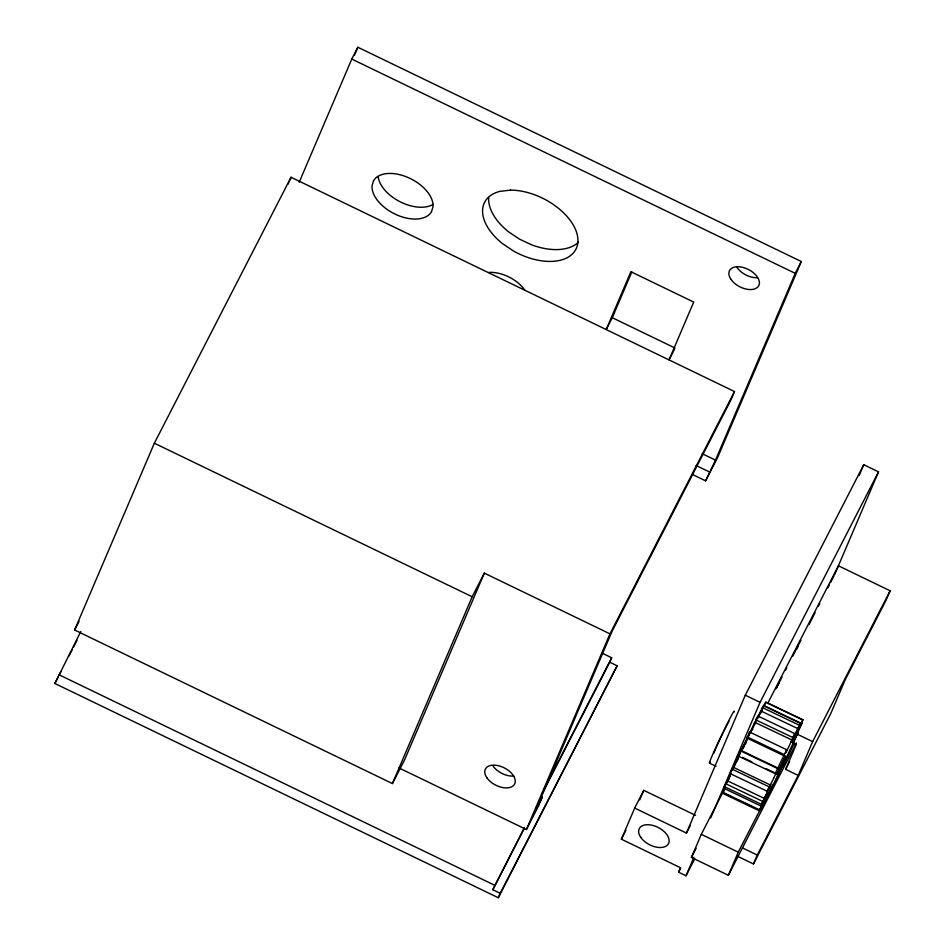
<?xml version="1.0" encoding="UTF-8"?>
<svg xmlns="http://www.w3.org/2000/svg" width="945" height="945" viewBox="0 0 945 945"><rect width="100%" height="100%" fill="white"/><g stroke="black" fill="none" stroke-linecap="round" stroke-linejoin="round"><path stroke-width="1.42" d="M771.321 787.988L766.052 799.73L764.387 802.837L768.852 792.631L760.749 809.333L759.969 810.503L766.36 796.67L759.225 810.763L722.181 793.079L725.382 785.98M759.225 810.763L767.198 793.174L761.469 804.349L724.437 786.677L730.91 773.282M759.048 716.617L759.319 715.979M745.215 742.392L749.621 732.021L786.653 749.704L785.697 752.988L788.437 747.566L794.78 733.615L757.736 715.932M749.621 732.021L748.676 735.269L751.11 730.473M745.121 742.593L738.128 755.953L775.16 773.624L786.653 749.704M793.434 741.447L801.525 724.437L802.27 722.429L795.855 735.257L802.919 719.783L765.875 702.111M729.41 777.546L730.142 775.597M761.469 804.349L770.801 784.669L767.116 791.213L730.072 773.542L739.191 755.031L738.128 755.953M756.213 719.558L754.157 724.543L755.35 722.334M794.78 733.615L791.201 742.215L800.533 723.031L763.489 705.348L755.882 721.33M526.412 829.521L609.962 633.847L484.324 573.131L404.566 759.91L392.423 783.559L74.608 629.996L154.354 443.217L291.036 177.27L734.489 391.537L730.698 400.432L612.242 630.917L536.287 808.802L542.359 796.989L538.567 805.884L526.412 829.521L398.955 767.931M602.343 653.255L611.651 657.755L609.749 662.197L617.144 665.776L498.31 897.75L54.857 683.483L80.833 631.437M288.13 184.062L291.036 177.27M299.187 182.243L351.776 59.074L357.86 47.25L801.313 261.517L717.763 457.203L705.62 480.84L692.342 474.425M354.399 55.342L357.86 47.25M392.423 783.559L472.169 596.767L484.324 573.131M674.494 349.248L669.025 359.88L693.713 302.069L630.882 271.711L606.206 329.533L612.277 317.709L631.792 271.995M498.31 897.75L500.212 893.308L492.817 889.729L524.286 827.749M705.62 480.84L715.483 460.12L795.241 273.341L801.313 261.517M694.764 858.757L686.011 875.779L678.616 872.211L680.518 867.758L621.385 839.195L634.686 808.058L643.793 790.339L695.532 815.334M639.741 799.813L643.793 790.339M634.686 808.058L686.413 833.065L745.286 695.201L863.73 464.716L878.519 471.85L834.612 574.678M796.411 742.924L728.371 875.306L691.421 857.446L701.296 834.329L723.409 791.284M686.011 875.779L693.866 857.375M710.687 817.968L760.063 702.336L878.519 471.85M859.123 475.524L863.73 464.716M796.812 649.227L798.265 645.837M728.371 875.306L738.246 852.177L768.427 793.658M772.856 785.803L781.633 767.765M794.355 743.018L782.389 767.234L784.811 761.575L782.259 766.525M737.549 856.276L753.46 863.966L757.264 855.071L798.194 775.42L785.626 769.36L796.269 744.447L792.347 742.557M798.194 775.42L812.629 741.624L890.143 590.79L838.416 565.783L767.635 703.517M890.143 590.79L886.351 599.685L845.279 679.597L830.844 713.404L753.46 863.966M733.639 767.293L731.123 771.628M757.89 717.751L760.843 711.195M767.116 791.213L773.707 778.231M800.533 723.031L794.851 735.6L802.919 719.783M773.79 778.042L776.235 772.703L775.16 773.624M724.614 789.217L722.937 792.82L723.716 791.662M760.583 713.286L762.355 709.553M759.65 714.656L765.604 702.206L802.636 719.877M764.115 705.809L765.296 703.34M759.048 715.908L757.855 717.905M726.587 783.488L729.067 778.314M743.892 747.223L744.471 746.03M751.204 730.284L754.701 722.252L791.745 739.935M722.181 793.079L725.122 787.031M745.593 743.727L746.125 742.675M724.437 786.677L725.973 783.629M730.024 775.739L726.634 782.342M74.608 629.996L79.085 621.29M54.857 683.483L58.212 676.939M59.559 674.328L60.905 671.706M68.961 656.019L72.328 649.487M73.675 646.864L77.029 640.332M609.962 633.847L734.489 391.537M543.777 789.831L611.651 657.755M492.817 889.729L524.404 828.269M541.875 794.272L609.749 662.197M500.212 893.308L617.144 665.776M621.385 839.195L625.944 830.324M686.413 833.065L690.322 825.457M678.616 872.211L680.636 868.278M775.963 688.799L782.035 676.986M785.401 670.43L786.748 667.808M792.82 656.007L796.186 649.451M797.533 646.829L800.911 640.261M809.003 624.527L815.062 612.714M818.429 606.158L819.787 603.536M827.867 587.802L829.226 585.179M830.572 582.557L833.939 575.989M776.483 688.019L779.023 683.07M691.421 857.446L696.134 848.279M768.899 792.524L772.089 786.334L769.667 791.993L772.219 787.043M785.626 769.36L789.607 761.623M757.075 717.231L755.74 719.83L792.772 737.502M771.403 787.835L773.542 783.724L771.214 789.796L798.241 732.422L793.434 741.459M763.843 705.903L800.876 723.586M762.237 707.533L799.281 725.205M760.713 710.888L797.745 728.571M747.2 736.958L784.244 754.63M746.845 738.033L783.889 755.705M740.915 750.389L777.959 768.061M740.537 750.838L777.57 768.521M742.475 757.394L751.736 761.812M766.289 768.757L775.55 773.175M733.107 767.21L770.151 784.893M732.056 769.124L769.088 786.807M709.459 763.123L716.003 766.241M727.189 780.688L764.233 798.36M725.642 783.724L762.686 801.395M724.189 788.461L761.221 806.144M722.417 792.111L759.461 809.782M724.248 793.457L730.863 796.611M737.478 799.765L750.708 806.085M351.776 59.074L795.241 273.341M612.277 317.709L675.096 348.067M702.218 453.706L715.483 460.12M696.146 465.531L709.411 471.945M745.286 695.201L760.063 702.336M796.706 733.934L812.629 741.624M154.354 443.217L472.169 596.767M742.675 848.019L757.264 855.071M701.296 834.329L738.246 852.177M58.649 674.588L494.719 885.288M737.159 760.997A20.53 0.756 -64.5 0 1 738.234 758.528M741.99 750.354A20.53 0.756 -64.5 0 1 743.136 747.932M743.715 746.727A20.53 0.756 -64.5 0 1 744.873 744.306M745.451 743.136A20.53 0.756 -64.5 0 1 747.129 739.722M752.326 729.918A20.53 0.756 -64.5 0 1 752.858 729.256M734.407 766.277A28.752 1.051 -64.5 0 1 739.616 754.701M741.707 750.247A28.752 1.051 -64.5 0 1 746.018 741.27M746.644 739.97A28.752 1.051 -64.5 0 1 753.614 726.327M754.11 725.417A28.752 1.051 -64.5 0 1 755.646 722.771M713.723 753.307A20.53 0.756 -64.5 0 1 720.338 738.541M720.917 737.324A20.53 0.756 -64.5 0 1 723.232 732.529M723.799 731.371A20.53 0.756 -64.5 0 1 729.008 721.2M710.215 762.19A28.752 1.051 -64.5 0 1 720.551 737.383A28.752 1.051 -64.5 0 1 734.076 712.057M432.999 204.439A32.851 19.313 27.2 0 1 400.03 201.734A32.851 19.313 27.2 0 1 378.165 176.609M488.695 272.443A28.752 16.892 27.2 0 1 525.077 290.552M578.411 242.203A51.337 30.169 27.2 0 1 531.692 244.849L519.573 239.191L508.575 231.82A51.337 30.169 27.2 0 1 488.695 197.529M757.488 277.712A16.431 9.651 27.2 0 1 736.805 267.151M728.808 779.2A34.906 1.181 -64.2 0 1 729.02 778.042M729.327 777.203A34.906 1.181 -64.2 0 1 730.261 774.829M732.434 769.773A34.906 1.181 -64.2 0 1 746.798 739.333M747.436 738.021A34.906 1.181 -64.2 0 1 753.897 725.323M513.856 776.046A16.431 9.651 27.2 0 1 492.947 765.946M776.66 774.557L785.508 756.213L776.66 774.557M373.535 180.814L372.058 185.692A32.851 19.313 27.2 0 0 396.865 214.928A32.851 19.313 27.2 0 0 431.522 211.68L433.011 206.801A32.851 19.313 27.2 0 0 408.205 177.577A32.851 19.313 27.2 0 0 373.535 180.814M510.513 190.122L499.952 191.351A51.337 30.169 27.2 0 0 502.504 243.633L513.489 251.016A51.337 30.169 27.2 0 0 577.915 239.368A51.337 30.169 27.2 0 0 510.513 190.122M730.721 278.976A16.431 9.651 27.2 0 0 757.146 287.611A16.431 9.651 27.2 0 0 744.566 267.896A16.431 9.651 27.2 0 0 730.721 278.976M640.769 837.364A16.431 9.651 27.2 0 0 667.194 845.326A16.431 9.651 27.2 0 0 653.751 825.682A16.431 9.651 27.2 0 0 640.769 837.364M486.876 777.759A16.431 9.651 27.2 0 0 513.3 785.72A16.431 9.651 27.2 0 0 499.846 766.088A16.431 9.651 27.2 0 0 486.876 777.759"/></g></svg>
